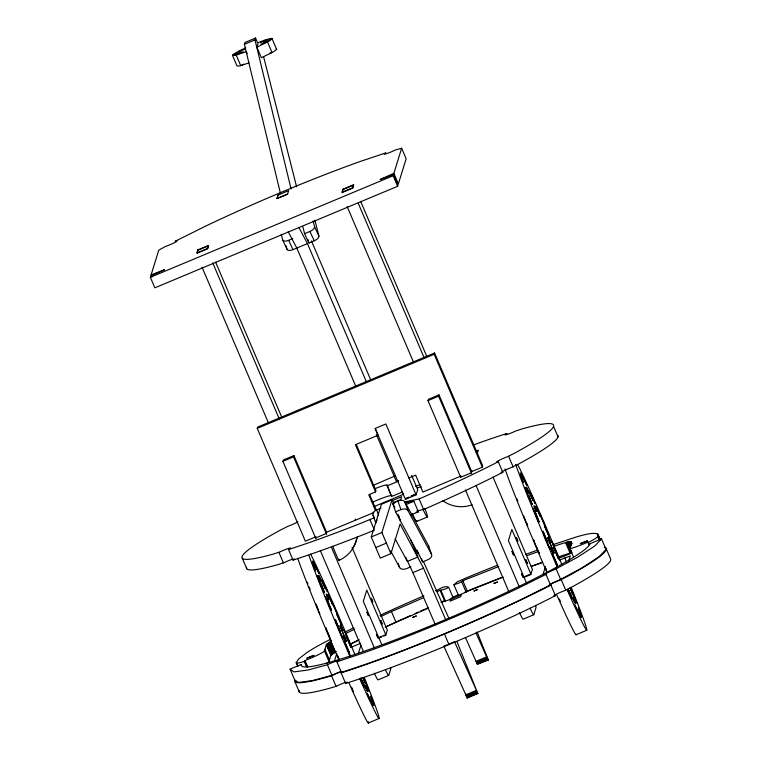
<?xml version="1.0" encoding="UTF-8"?>
<svg xmlns="http://www.w3.org/2000/svg" width="761" height="761" viewBox="0 0 761 761"><rect width="100%" height="100%" fill="white"/><g stroke="black" fill="none" stroke-linecap="round" stroke-linejoin="round"><path stroke-width="1.14" d="M331.701 640.781L326.345 644.757L324.49 650.912A15.391 1.398 -23.1 0 1 306.141 660.053L304.21 661.423A30.06 2.721 -23.1 0 1 296.172 662.755L298.502 659.15L306.369 652.948A91.054 8.257 -23.1 0 1 324.31 642.455L330.379 639.364M151.106 274.873L158.773 250.15L165.356 246.516A7.696 0.694 -23.1 0 0 174.697 242.55A7.696 0.694 -23.1 0 0 175.658 241.142L175.135 241.304L204.956 226.455A169.294 15.344 -23.1 0 1 360.685 161.313L385.865 152.904A7.696 0.694 -23.1 0 0 386.122 153.798A7.696 0.694 -23.1 0 0 395.406 149.974L401.646 148.243L393.865 173.318L380.1 179.567L393.523 174.44L398.022 184.98L397.613 186.293L154.844 287.839L150.355 277.299L150.754 275.986L164.519 269.746L151.106 274.873L152 276.985M280.438 193.313L244.395 44.309L244.966 42.483L255.553 38.05L257.969 43.71L256.885 47.211L261.394 57.779L273.646 51.672L276.633 49.351L272.124 38.782A21.546 1.95 -23.1 0 0 258.084 42.606M254.964 39.962L255.553 38.05M278.069 195.035L276.985 198.516L287.553 194.179L288.685 190.592L278.012 195.139L276.937 198.621L287.601 194.074M315.986 536.752L305.361 541.195L257.247 428.386L257.656 427.083L434.588 352.99L482.731 465.865L482.331 467.168L471.706 471.611L439.021 394.883L428.405 399.325L427.996 400.628L460.576 477.004M342.127 192.533L343.068 189.479L353.694 185.037M353.37 186.055L352.743 188.091L343.192 192.086M315.958 538.788L282.911 461.318L283.32 460.015L293.936 455.573L326.621 532.3M326.574 534.346L293.537 456.876L293.936 455.573M397.613 186.293L393.114 175.743L393.523 174.44M332.643 546.398L338.655 560.496L339.064 559.192M354.94 520.457L355.377 519.059M375.525 510.602L368.762 494.745L375.554 491.901L375.963 490.588L356.291 444.472M326.84 663.183A15.391 1.398 -23.1 0 0 329.009 661.518L330.864 655.354L336.219 651.378M445.556 619.359L423.506 568.182L400.105 524.025L390.916 553.675L380.291 558.117L371.273 536.971L381.413 504.277L392.029 499.834L394.331 503.573M402.531 491.92L391.563 496.505L387.197 485.47A17.389 1.579 -23.1 0 0 374.735 488.771M334.336 661.442L336.762 653.613M482.331 467.168L434.179 354.293L434.588 352.99M391.563 496.505L387.197 485.47M390.916 553.675L381.889 532.529L392.029 499.834M411.672 475.473L417.722 489.646L416.096 494.878L405.451 499.33L405.727 498.455L408.914 497.123M358.564 652.776L360.952 645.071M471.658 473.656L438.612 396.186L439.021 394.883M374.374 673.266A11.539 0.885 67.3 0 0 378.112 679.849L388.728 675.407L390.935 668.301A11.539 0.885 67.3 0 0 390.878 667.606M471.953 470.84L471.335 472.828L460.69 477.28M477.252 453.67L478.355 450.179L476.205 451.073M542.945 574.688L545.333 566.983M519.459 612.576A11.539 0.885 67.3 0 0 523.197 619.159L533.813 614.717L536.01 607.611A11.539 0.885 67.3 0 0 535.611 605.547M588.729 544.771L588.044 541.946L586.855 542.498A15.391 1.398 -23.1 0 1 569.561 548.272C575.44 538.303 568.21 542.108 563.007 543.306A237.489 21.527 -23.1 0 0 553.418 546.455M568.572 561.504L570.312 555.91L559.468 560.115M587.825 542.65L588.386 542.422A30.06 2.721 -23.1 0 0 597.87 536.429C599.516 532.881 593.647 533.29 591.63 533.49A91.054 8.257 -23.1 0 0 575.811 537.123L552.819 544.733M435.673 590.812A189.508 17.18 -23.1 0 1 437.813 589.908C447.135 583.716 453.889 587.873 440.029 590.27L437.09 591.611M498.721 566.469A168.99 15.315 -23.1 0 1 465.646 579.54L458.607 583.202L453.908 584.771L457.256 581.823L465.932 578.018A189.508 17.18 -23.1 0 1 497.599 565.185M503.24 577.076A168.99 15.315 -23.1 0 1 470.174 590.136L458.522 595.435L453.908 584.771M601.523 538.874L594.683 546.056L577.694 557.185L554.645 569.589A7.629 0.694 -23.1 0 0 546.303 573.309A7.629 0.694 -23.1 0 0 545.979 574.365L550.488 584.933L523.026 598.622A169.294 15.344 -23.1 0 1 367.297 663.763L341.413 672.401L336.904 661.823A7.658 0.694 -23.1 0 0 336.657 660.938A7.658 0.694 -23.1 0 0 327.411 664.743L307.967 670.013L293.841 671.906L290.074 669.157L301.404 664.42A156.985 14.231 -23.1 0 0 440.286 621.794A156.985 14.231 -23.1 0 0 590.203 543.611L601.523 538.874L606.032 549.452L599.192 556.633L582.203 567.763L559.154 580.158A7.629 0.694 -23.1 0 0 549.842 584.467M374.45 530.179L366.089 533.547A169.294 15.344 -23.1 0 1 298.911 558.184L293.023 560.058L288.505 549.48L289.465 548.957A7.696 0.694 -23.1 0 0 288.666 548.377A7.696 0.694 -23.1 0 0 280.172 551.811L273.646 553.979A169.294 15.344 -23.1 0 1 281.18 529.666L288.105 526.212A7.696 0.694 -23.1 0 0 297.874 521.846M293.023 560.058L293.974 559.525A7.696 0.694 -23.1 0 0 294.754 559.021M416.914 510.878L423.62 509.528L426.854 508.129A169.294 15.344 -23.1 0 0 496.495 475.53L502.812 472.296L498.303 461.718L497.437 461.956A7.696 0.694 -23.1 0 1 498.883 460.434A7.696 0.694 -23.1 0 1 507.473 456.724L514.398 453.271A169.294 15.344 -23.1 0 0 521.941 428.947L515.416 431.126A7.696 0.694 -23.1 0 1 506.912 434.56A7.696 0.694 -23.1 0 1 506.113 433.979L507.073 433.447L501.176 435.321A169.294 15.344 -23.1 0 0 473.38 444.966M502.212 471.658A7.696 0.694 -23.1 0 1 511.982 467.292L518.907 463.839A169.294 15.344 -23.1 0 0 557.861 435.33M335.725 652.006L333.813 653.024A169.294 15.344 -23.1 0 0 330.816 654.66M294.688 679.973A169.294 15.344 -23.1 0 0 326.269 677.347L331.729 675.692A7.696 0.694 -23.1 0 1 341.67 671.621M604.31 547.197A169.294 15.344 -23.1 0 1 567.021 576.638L560.096 580.082A7.696 0.694 -23.1 0 0 551.506 583.801A7.696 0.694 -23.1 0 0 550.06 585.323L550.926 585.085L555.435 595.663L549.119 598.897A169.294 15.344 -23.1 0 1 351.534 681.552L345.627 683.426L341.118 672.848L341.756 672.515A7.696 0.694 -23.1 0 0 342.669 671.953M299.197 690.55A169.294 15.344 -23.1 0 0 330.778 687.925L336.238 686.27A7.696 0.694 -23.1 0 1 346.179 682.198M345.627 683.426L346.265 683.083A7.696 0.694 -23.1 0 0 347.634 682.141M555.435 595.663L554.569 595.892A7.696 0.694 -23.1 0 1 556.025 594.37A7.696 0.694 -23.1 0 1 564.605 590.66L571.53 587.207A169.294 15.344 -23.1 0 0 610.484 558.698L605.975 548.12M260.585 42.759L266.797 39.515M498.303 461.718L491.987 464.952A169.294 15.344 -23.1 0 1 422.336 497.561L419.111 498.959L404.567 501.889M350.935 644.044L356.215 641.342A169.294 15.344 -23.1 0 1 358.26 640.315M550.926 585.085L544.61 588.32A169.294 15.344 -23.1 0 1 347.026 670.974L341.118 672.848M243.178 51.624L236.224 55.087L240.733 65.655L243.71 64.171M246.574 567.183A169.294 15.344 -23.1 0 0 278.155 564.557L284.681 562.379A7.696 0.694 -23.1 0 1 293.175 558.945M545.979 574.365L518.517 588.044A169.294 15.344 -23.1 0 1 362.788 653.185L336.904 661.823M345.114 632.01L353.751 627.787M256.885 47.211L269.128 41.094L272.124 38.782L263.629 42.331M380.024 615.326L387.102 612.072A189.508 17.18 -23.1 0 1 423.896 595.825M441.608 602.208L448.143 600.191L453.128 597.708L448.61 587.112M576.172 634.722L586.826 630.213M368.457 722.95L379.111 718.441M244.395 44.309L254.992 39.886L291.054 188.871M240.971 51.834L232.476 55.382L236.994 65.96L239.306 66.045L248.99 62.887M150.355 277.299L393.114 175.743M281.285 234.359L282.702 239.981A5.774 2.616 -24.9 0 0 288.657 240.324L292.909 238.554M314.921 220.243L318.897 235.986A5.774 2.616 -24.9 0 1 314.236 240.78L308.928 242.997L304.59 233.665L309.898 231.449A5.774 2.616 -24.9 0 0 314.559 226.654L313.132 221.032M288.181 231.744L296.828 248.057L307.454 243.615L366.526 382.108M257.247 428.386L434.179 354.293M282.911 461.318L293.537 456.876M427.996 400.628L438.612 396.186M398.498 480.533L396.367 481.418L376.372 434.531M387.054 485.927L398.022 481.342M408.857 477.975L415.649 475.13L422.869 492.044L461.09 475.977M415.696 486.412L420.082 484.576M392.267 500.643L401.703 496.695L400.809 499.577L393.466 502.65M375.687 522.759L373.052 515.235A5.774 3.529 -19.3 0 1 376.676 509.889L380.919 508.11M398.612 515.872L400.115 520.191L395.625 511.849L392.6 503.221L397.908 501.004A5.774 3.529 -19.3 0 1 404.909 501.908L428.51 545.694L431.535 554.322A5.774 3.529 -19.3 0 1 427.91 559.668L422.602 561.894L416.971 550.317M414.241 494.812L411.045 496.153L414.241 494.897M373.87 512.543L326.659 532.205L326.25 533.518L315.606 537.97M288.505 549.48L294.402 547.606A169.294 15.344 -23.1 0 0 361.58 522.978L374.231 517.813M406.384 504.362L413.879 501.223L418.398 511.801L410.892 514.94M395.625 511.849L400.933 509.632A5.774 3.529 -19.3 0 1 407.925 510.536L431.535 554.322M371.273 536.971L381.889 532.529M416.8 521.418L427.444 516.966M375.782 547.54L386.407 543.097M410.921 566.774L406.678 568.553A5.774 3.529 -19.3 0 1 399.677 567.649L390.688 550.954M405.565 557.166L412.89 572.624L423.506 568.182M351.021 647.307L360.571 643.311M378.312 637.785L385.76 634.664L387.349 630.194L352.124 547.587M523.397 577.095L530.845 573.975L532.434 569.504L493.033 477.118M378.54 638.26L381.718 636.928M383.848 636.034L385.97 635.15L366.773 590.146L363.311 601.295L381.756 644.529M524.681 577.123L531.045 574.46L511.849 529.456L508.396 540.605L526.831 583.839M447.04 644.814L443.863 646.146L467.254 697.98L467.121 697.285M449.171 643.92L454.479 641.704L477.87 693.537L456.895 641.494M465.409 637.499L476.044 661.328L486.66 656.895L488.296 659.977L477.128 631.982M476.044 661.328L476.434 662.232L487.059 657.789M476.434 662.232L476.814 663.04L487.43 658.598M476.814 663.04L477.147 663.697L487.763 659.254M479.668 662.841L482.855 661.509M477.147 663.697L477.413 664.163L488.286 659.749M477.413 664.163L488.21 659.968M465.608 694.888L476.234 690.446M466.008 695.782L476.624 691.34M466.379 696.591L476.995 692.149M466.712 697.257L477.328 692.814M466.978 697.723L477.851 693.3M467.168 697.97L477.784 693.528M373.756 506.721L403.292 494.374M282.702 239.981L287.03 249.285A5.774 2.616 -24.9 0 0 292.985 249.637L297.247 247.877M525.471 554.474L537.675 550.022M260.947 44.186L267.52 41.988L272.029 52.557L269.841 53.299M567.421 542.051L571.939 552.648L567.525 553.903A237.489 21.527 -23.1 0 0 557.937 557.062M557.727 557.442L559.687 556.814L558.707 557.366A7.696 0.694 -23.1 0 0 557.946 557.861M238.764 51.253L244.566 49.465M571.378 553.257L568.096 554.465A7.696 0.694 -23.1 0 1 558.498 558.203M502.812 472.296L501.946 472.533A7.696 0.694 -23.1 0 1 501.442 472.162M340.49 671.725A7.658 0.694 -23.1 0 0 331.92 675.311L312.476 680.591L298.35 682.474L294.583 679.735L290.074 669.157M404.871 502.888L413.879 501.223M416.143 512.22L418.398 511.801M421.413 486.812L421.004 486.821A7.077 0.637 -23.1 0 0 417.428 487.963M296.172 662.679L297.532 665.942M395.073 538.759L407.373 561.399L417.998 556.976L410.769 540.034M392.6 503.221L394.845 507.397M373.052 515.235L374.174 517.318M298.797 227.301L307.454 243.615M302.859 226.816L304.59 233.665M314.559 226.654L318.897 235.986M309.898 231.449L314.236 240.78M288.657 240.324L292.985 249.637M423.487 561.58L448.99 618.569M476.025 633.057L486.66 656.895M412.89 572.624L435.416 624.895M553.513 426.322L558.022 436.9M598.013 534.479L600.534 540.424M597.756 534.212L600.077 539.739M597.414 533.984L599.678 539.283M597.927 536.324L599.288 539.501M597.889 536.372L599.23 539.606M588.386 542.422L589.29 544.534M571.026 541.67L571.93 543.792M570.655 541.632L571.559 543.754M570.189 541.623L571.102 543.744M569.637 541.67L570.997 544.847M401.646 148.243L406.146 158.792L398.364 183.867L393.865 173.318M568.99 541.756L570.798 545.989M568.248 541.88L570.512 547.178M569.704 548.12L573.318 556.605M566.507 542.26L571.026 552.857M565.499 542.507L570.027 553.114M564.776 557.889L566.584 562.122M508.633 456.334L513.142 466.912M561.257 579.701L565.765 590.279M556.205 569.038L560.714 579.606M360.676 201.418L426.788 356.424M358.241 203.244L424.324 358.165M476.034 485.432L519.516 587.378M347.159 206.602L413.708 362.607M465.418 489.875L508.9 591.82M263.696 57.132L296.619 186.845M247.173 53.765L246.269 51.653L234.797 55.477L232.476 55.382A21.546 1.95 -23.1 0 1 245.832 47.81M462.783 580.624L467.302 591.23M461.594 581.556L466.122 592.153M311.43 240.904L370.997 380.548M419.111 498.959L423.62 509.528M416.096 494.878L385.827 423.991L375.183 428.443L378.074 435.225L355.425 444.7L375.554 491.901M375.211 428.433L405.451 499.33M296.828 248.057L355.901 386.55M440.914 590.327L445.432 600.933M440.029 590.27L444.557 600.867M444.472 633.999L448.98 644.577M369.618 494.488L376.381 510.355M369.941 519.611L374.003 529.123M423.62 597.642A168.99 15.315 -23.1 0 1 391.468 611.54L395.986 622.146A237.489 21.527 -23.1 0 0 385.256 627.178A169.294 15.344 -23.1 0 1 410.902 615.402M215.591 262.107L281.713 417.114M212.7 262.849L279.239 418.854M331.416 547.207L374.441 648.068M202.074 267.292L268.157 422.212M320.333 550.564L363.358 651.426M330.74 641.361L335.259 651.958M329.865 641.904L334.393 652.51M329.085 642.417L333.613 653.024M328.391 642.902L332.918 653.499M327.791 643.349L332.319 653.946M327.287 643.758L331.806 654.355M326.878 644.129L331.396 654.726M326.564 644.462L331.083 655.059M326.345 644.757L330.864 655.354M324.909 649.228L329.437 659.825M324.405 650.855L328.933 661.461M327.411 664.743L331.92 675.311M278.945 552.419L283.453 562.988M331.558 675.787L336.067 686.355M304.99 660.481L307.71 666.845M304.771 661.185L307.492 667.549M304.21 661.423L306.474 666.722M296.771 662.993L298.122 666.179M242.236 558.174L246.745 568.743M294.859 681.542L299.368 692.11M465.884 694.013L466.265 694.945M477.052 662.279L477.547 663.735M466.617 695.839L466.902 696.638M416.999 550.374L418.15 553.637L400.391 520.914L398.089 514.379M404.909 501.908L407.925 510.536M421.47 558.66L422.602 561.894M397.908 501.004L400.933 509.632M398.165 563.34L399.677 567.649M376.676 509.889L378.559 515.264M545.237 567.487L545.038 566.793A75.415 2.226 67.1 0 0 546.455 570.075M337.523 655.716L337.323 655.021A75.415 2.226 67.1 0 0 338.75 658.303M308.062 239.572L308.928 242.997M286.184 245.917L287.03 249.285M428.51 545.694A5.774 3.529 -19.3 0 1 428.766 546.588M375.81 522.95A5.774 3.529 -19.3 0 1 377.256 520.02M402.997 493.841A15.391 1.18 67.3 0 1 402.208 492.082M276.138 49.018A21.546 1.95 -23.1 0 1 276.633 49.351M416.733 520.486A15.391 1.18 67.3 0 1 412.329 513.77M424.904 508.405A15.391 1.18 67.3 0 1 427.378 517.061A15.391 1.18 67.3 0 1 422.983 509.318M550.488 584.933A7.629 0.694 -23.1 0 1 549.299 584.876M342.935 671.402A7.658 0.694 -23.1 0 1 341.413 672.401M357.004 537.266A30.782 30.564 17.2 0 1 338.655 560.496M472.058 504.743A30.782 30.564 17.2 0 1 442.579 500.481M357.204 537.085A30.782 30.564 17.2 0 1 352.276 548.576M373.242 485.375A169.294 15.344 -23.1 0 1 394.997 475.977M372.928 502.013A17.389 1.579 -23.1 0 1 391.829 495.506M364.205 677.357A92.347 2.721 67.1 0 1 359.734 678.698M349.727 655.849A92.347 2.721 67.1 0 1 308.976 555.568M310.64 554.17A92.347 2.721 67.1 0 1 355.216 655.345M360.628 679.449A78.488 2.312 67.1 0 0 364.129 687.135L363.301 685.024A75.415 2.226 67.1 0 1 360.334 678.517M350.393 656.315A78.488 2.312 67.1 0 1 348.177 651.207L347.977 650.512A75.415 2.226 67.1 0 0 350.336 655.953M363.32 678.222A63.106 1.855 67.1 0 1 365.175 683.169L364.091 680.734A60.024 1.769 67.1 0 0 362.968 677.709M368.391 721.761A92.347 2.721 67.1 0 1 349.08 683.207M339.073 660.358A92.347 2.721 67.1 0 1 297.779 558.488M352.647 689.533A75.415 2.226 67.1 0 1 351.572 687.193M329.76 637.299A75.415 2.226 67.1 0 1 328.676 634.741M328.324 633.894A75.415 2.226 67.1 0 1 327.249 631.345M326.897 630.498A75.415 2.226 67.1 0 1 325.832 627.958L325.565 627.549A78.488 2.312 67.1 0 0 326.669 630.194M317.775 608.439A75.415 2.226 67.1 0 1 316.538 605.385M353.475 691.644A78.488 2.312 67.1 0 1 352.353 689.209M339.006 659.131A78.488 2.312 67.1 0 1 337.894 656.572M331.53 641.704A78.488 2.312 67.1 0 1 330.398 639.05M330.027 638.156A78.488 2.312 67.1 0 1 327.04 631.069M319.858 613.794A78.488 2.312 67.1 0 1 318.84 611.302M318.507 610.474A78.488 2.312 67.1 0 1 317.175 607.23M316.747 606.165A78.488 2.312 67.1 0 1 315.891 604.053M310.108 589.556A78.488 2.312 67.1 0 1 309.109 586.978M307.853 583.735A78.488 2.312 67.1 0 1 307.263 582.194M571.188 587.34A92.347 2.721 67.1 0 1 567.449 590.469M557.442 567.62A92.347 2.721 67.1 0 1 515.692 464.362M517.623 464.524A92.347 2.721 67.1 0 1 561.666 564.082M567.506 589.385A78.488 2.312 67.1 0 0 571.834 598.907L571.016 596.805A75.415 2.226 67.1 0 1 567.649 589.423M557.366 566.393A78.488 2.312 67.1 0 1 555.891 562.978L555.692 562.284A75.415 2.226 67.1 0 0 557.109 565.566M570.322 588.129A63.106 1.855 67.1 0 1 572.881 594.94L571.806 592.515A60.024 1.769 67.1 0 0 570.046 587.806M576.21 634.141A92.347 2.721 67.1 0 1 556.795 594.978M546.788 572.129A92.347 2.721 67.1 0 1 505.047 468.871M560.362 601.314A75.415 2.226 67.1 0 1 559.287 598.974M539.273 553.333A75.415 2.226 67.1 0 1 538.189 550.774M537.466 549.071A75.415 2.226 67.1 0 1 536.391 546.522M534.603 542.27A75.415 2.226 67.1 0 1 533.547 539.73M527.63 525.442A75.415 2.226 67.1 0 1 526.764 523.33M546.712 570.912A78.488 2.312 67.1 0 1 545.608 568.353M539.235 553.485A78.488 2.312 67.1 0 1 538.113 550.821M537.732 549.937A78.488 2.312 67.1 0 1 533.642 540.205M527.573 525.566A78.488 2.312 67.1 0 1 526.555 523.073M526.212 522.255A78.488 2.312 67.1 0 1 523.606 515.834M517.822 501.328A78.488 2.312 67.1 0 1 516.814 498.75M351.249 643.644A237.489 21.527 -23.1 0 1 359.192 639.716M428.148 608.248A168.99 15.315 -23.1 0 1 395.986 622.146M346.731 633.038A237.489 21.527 -23.1 0 1 354.664 629.119M380.728 616.572A237.489 21.527 -23.1 0 1 391.468 611.54M531.968 566.051A237.489 21.527 -23.1 0 1 542.679 562.265M527.449 555.444A237.489 21.527 -23.1 0 1 538.16 551.668M388.728 675.407A11.539 0.885 67.3 0 1 385.38 669.67M533.813 614.717A11.539 0.885 67.3 0 1 530.075 608.134M415.135 613.499A169.294 15.344 -23.1 0 1 418.341 612.063M420.491 611.112A169.294 15.344 -23.1 0 1 424.79 609.209M425.865 608.743A169.294 15.344 -23.1 0 1 428.024 607.792M441.066 602.141A169.294 15.344 -23.1 0 1 444.338 600.743M451.986 597.499A169.294 15.344 -23.1 0 1 458.541 594.75M465.085 592.039A169.294 15.344 -23.1 0 1 486.621 583.326M487.687 582.897A169.294 15.344 -23.1 0 1 501.309 577.58M531.254 566.431A169.294 15.344 -23.1 0 1 541.87 562.702M350.507 644.405A7.696 0.694 -23.1 0 1 350.764 645.052M474.065 590.993L477.575 589.509L474.065 590.993M342.212 637.043L342.184 637.195A78.488 2.312 67.1 0 1 336.219 623.04L336.486 623.449A75.415 2.226 67.1 0 0 342.212 637.043M344.001 629.642L343.962 629.785A75.415 2.226 67.1 0 1 349.689 643.387L349.965 643.796A78.488 2.312 67.1 0 0 344.001 629.642M549.927 548.824L549.889 548.966A78.488 2.312 67.1 0 1 543.925 534.812L544.201 535.221A75.415 2.226 67.1 0 0 549.927 548.824M551.706 541.413L551.677 541.556A75.415 2.226 67.1 0 1 557.404 555.159L557.67 555.568A78.488 2.312 67.1 0 0 551.706 541.413M197.879 249.912L196.937 252.956L207.553 248.514L208.495 245.47L197.879 249.912M197.993 250.169L197.042 253.223L207.667 248.78L208.609 245.736L197.993 250.169M343.002 189.204L342.06 192.248L352.676 187.805L353.618 184.761L343.002 189.204M450.588 599.402L450.027 601.161L460.671 596.7L461.204 594.959L450.56 599.411M306.911 658.16L313.893 655.345L306.911 658.16M412.785 617.399L416.248 616.001L412.785 617.399M494.013 583.421L497.475 582.022L494.013 583.421M580.31 543.677L587.283 540.862L580.31 543.677M534.022 505.941L536.4 511.563L534.022 505.941M326.307 594.17L328.685 599.792L326.307 594.17M548.548 536.857L550.926 542.469L548.548 536.857M340.842 625.076L343.221 630.698L340.842 625.076M550.688 547.901L553.076 553.523L550.688 547.901M342.983 636.129L345.361 641.751L342.983 636.129M516.367 537.599L517.803 541.09L516.367 537.599M512.067 551.449L513.513 554.94L512.067 551.449M525.841 559.811L527.287 563.302L525.841 559.811M521.542 573.651L522.978 577.142L521.542 573.651M371.282 598.289L372.728 601.78L371.282 598.289M366.992 612.139L368.429 615.63L366.992 612.139M380.766 620.5L382.203 623.991L380.766 620.5M376.457 634.341L377.894 637.832L376.457 634.341M547.806 542.66L547.654 542.526A63.106 1.855 67.1 0 1 542.945 531.254L543.325 531.929A60.024 1.769 67.1 0 0 547.806 542.66M553.941 547.853L553.789 547.73A60.024 1.769 67.1 0 1 558.27 558.45L558.66 559.135A63.106 1.855 67.1 0 0 553.941 547.853M340.1 630.879L339.948 630.755A63.106 1.855 67.1 0 1 335.23 619.473L335.62 620.158A60.024 1.769 67.1 0 0 340.1 630.879M346.236 636.082L346.084 635.949A60.024 1.769 67.1 0 1 350.564 646.679L350.945 647.354A63.106 1.855 67.1 0 0 346.236 636.082M547.711 537.694L554.103 553.009L547.711 537.694M339.996 625.923L346.388 641.238L339.996 625.923M538.721 522.008L538.227 521.057A78.488 2.312 67.1 0 1 533.014 508.224L533.708 509.68A75.415 2.226 67.1 0 0 538.721 522.008M331.006 610.227L330.512 609.285A78.488 2.312 67.1 0 1 325.299 596.453L325.993 597.899A75.415 2.226 67.1 0 0 331.006 610.227M539.13 521.723L538.541 520.514A63.106 1.855 67.1 0 1 534.603 510.726L535.392 512.41A60.024 1.769 67.1 0 0 539.13 521.723M331.425 609.942L330.826 608.743A63.106 1.855 67.1 0 1 326.888 598.945L327.677 600.629A60.024 1.769 67.1 0 0 331.425 609.942M529.352 498.712L528.476 496.819A78.488 2.312 67.1 0 1 524.805 487.268L525.822 489.542A75.415 2.226 67.1 0 0 529.352 498.712M573.128 593.561L572.253 591.668A75.415 2.226 67.1 0 1 575.782 600.838L576.8 603.112A78.488 2.312 67.1 0 0 573.128 593.561M321.637 586.94L320.762 585.047A78.488 2.312 67.1 0 1 317.09 575.497L318.108 577.761A75.415 2.226 67.1 0 0 321.637 586.94M365.413 681.789L364.538 679.896A75.415 2.226 67.1 0 1 368.067 689.066L369.085 691.34A78.488 2.312 67.1 0 0 365.413 681.789M532.234 504.353L531.283 502.26A63.106 1.855 67.1 0 1 528.714 495.44L529.799 497.865A60.024 1.769 67.1 0 0 532.234 504.353M324.519 592.581L323.568 590.479A63.106 1.855 67.1 0 1 321.009 583.668L322.084 586.094A60.024 1.769 67.1 0 0 324.519 592.581M523.245 482.503L522.122 479.944A78.488 2.312 67.1 0 1 520.553 475.13L521.732 477.879A75.415 2.226 67.1 0 0 523.245 482.503M579.473 610.436L578.35 607.877A75.415 2.226 67.1 0 1 579.863 612.51L581.052 615.259A78.488 2.312 67.1 0 0 579.473 610.436M315.539 570.731L314.417 568.172A78.488 2.312 67.1 0 1 312.838 563.349L314.027 566.098A75.415 2.226 67.1 0 0 315.539 570.731M371.768 698.665L370.636 696.106A75.415 2.226 67.1 0 1 372.148 700.729L373.337 703.478A78.488 2.312 67.1 0 0 371.768 698.665M528.163 493.204L527.002 490.541A63.106 1.855 67.1 0 1 526.193 487.734L527.402 490.541A60.024 1.769 67.1 0 0 528.163 493.204M574.603 599.849L573.442 597.176A60.024 1.769 67.1 0 1 574.203 599.849L575.402 602.645A63.106 1.855 67.1 0 0 574.603 599.849M320.448 581.433L319.287 578.76A63.106 1.855 67.1 0 1 318.488 575.963L319.687 578.76A60.024 1.769 67.1 0 0 320.448 581.433M366.888 688.068L365.727 685.404A60.024 1.769 67.1 0 1 366.488 688.068L367.696 690.874A63.106 1.855 67.1 0 0 366.888 688.068M521.342 475.834L520.134 473A78.488 2.312 67.1 0 1 520.905 473.656L522.075 476.462A75.415 2.226 67.1 0 0 521.342 475.834M581.461 617.38L580.263 614.546A75.415 2.226 67.1 0 1 579.521 613.927L580.7 616.733A78.488 2.312 67.1 0 0 581.461 617.38M313.627 564.063L312.429 561.228A78.488 2.312 67.1 0 1 313.19 561.875L314.369 564.681A75.415 2.226 67.1 0 0 313.627 564.063M373.746 705.609L372.548 702.774A75.415 2.226 67.1 0 1 371.815 702.146L372.985 704.952A78.488 2.312 67.1 0 0 373.746 705.609M527.535 489.97L526.346 487.145A63.106 1.855 67.1 0 1 527.421 488.771L528.562 491.53A60.024 1.769 67.1 0 0 527.535 489.97M575.259 603.245L574.07 600.41A60.024 1.769 67.1 0 1 573.033 598.859L574.175 601.609A63.106 1.855 67.1 0 0 575.259 603.245M319.82 578.198L318.631 575.364A63.106 1.855 67.1 0 1 319.715 577L320.857 579.749A60.024 1.769 67.1 0 0 319.82 578.198M367.544 691.464L366.355 688.638A60.024 1.769 67.1 0 1 365.328 687.078L366.469 689.837A63.106 1.855 67.1 0 0 367.544 691.464M523.92 479.725L522.817 477.052A78.488 2.312 67.1 0 1 525.813 483.073L526.793 485.508A75.415 2.226 67.1 0 0 523.92 479.725M578.779 613.328L577.685 610.655A75.415 2.226 67.1 0 1 574.812 604.881L575.792 607.316A78.488 2.312 67.1 0 0 578.779 613.328M316.205 567.953L315.111 565.28A78.488 2.312 67.1 0 1 318.098 571.292L319.078 573.727A75.415 2.226 67.1 0 0 316.205 567.953M371.073 701.556L369.97 698.883A75.415 2.226 67.1 0 1 367.097 693.1L368.077 695.535A78.488 2.312 67.1 0 0 371.073 701.556M530.446 495.145L529.409 492.576A63.106 1.855 67.1 0 1 532.205 498.407L533.119 500.69A60.024 1.769 67.1 0 0 530.446 495.145M572.196 597.804L571.15 595.235A60.024 1.769 67.1 0 1 568.486 589.699L569.39 591.982A63.106 1.855 67.1 0 0 572.196 597.804M322.74 583.373L321.694 580.805A63.106 1.855 67.1 0 1 324.5 586.626L325.404 588.909A60.024 1.769 67.1 0 0 322.74 583.373M364.481 686.032L363.444 683.464A60.024 1.769 67.1 0 1 360.771 677.918L361.684 680.201A63.106 1.855 67.1 0 0 364.481 686.032M530.588 493.585L529.761 491.473A78.488 2.312 67.1 0 1 534.526 501.946L535.164 503.639A75.415 2.226 67.1 0 0 530.588 493.585M322.873 581.804L322.046 579.701A78.488 2.312 67.1 0 1 326.811 590.165L327.449 591.868A75.415 2.226 67.1 0 0 322.873 581.804M536.467 507.939L535.725 506.027A63.106 1.855 67.1 0 1 539.825 515.159L540.358 516.624A60.024 1.769 67.1 0 0 536.467 507.939M328.752 596.158L328.02 594.255A63.106 1.855 67.1 0 1 332.11 603.378L332.652 604.843A60.024 1.769 67.1 0 0 328.752 596.158M540.339 515.292L539.91 514.075A78.488 2.312 67.1 0 1 545.713 527.402L545.913 528.096A75.415 2.226 67.1 0 0 540.339 515.292M332.624 603.521L332.196 602.303A78.488 2.312 67.1 0 1 337.998 615.63L338.198 616.324A75.415 2.226 67.1 0 0 332.624 603.521M544.657 526.403L544.343 525.442A63.106 1.855 67.1 0 1 549.109 536.476L549.195 536.905A60.024 1.769 67.1 0 0 544.657 526.403M557.252 564.947L556.938 563.977A60.024 1.769 67.1 0 1 552.41 553.475L552.486 553.903A63.106 1.855 67.1 0 0 557.252 564.947M336.952 614.631L336.628 613.661A63.106 1.855 67.1 0 1 341.404 624.705L341.48 625.133A60.024 1.769 67.1 0 0 336.952 614.631M349.546 653.166L349.232 652.206A60.024 1.769 67.1 0 1 344.695 641.704L344.781 642.132A63.106 1.855 67.1 0 0 349.546 653.166"/></g></svg>
